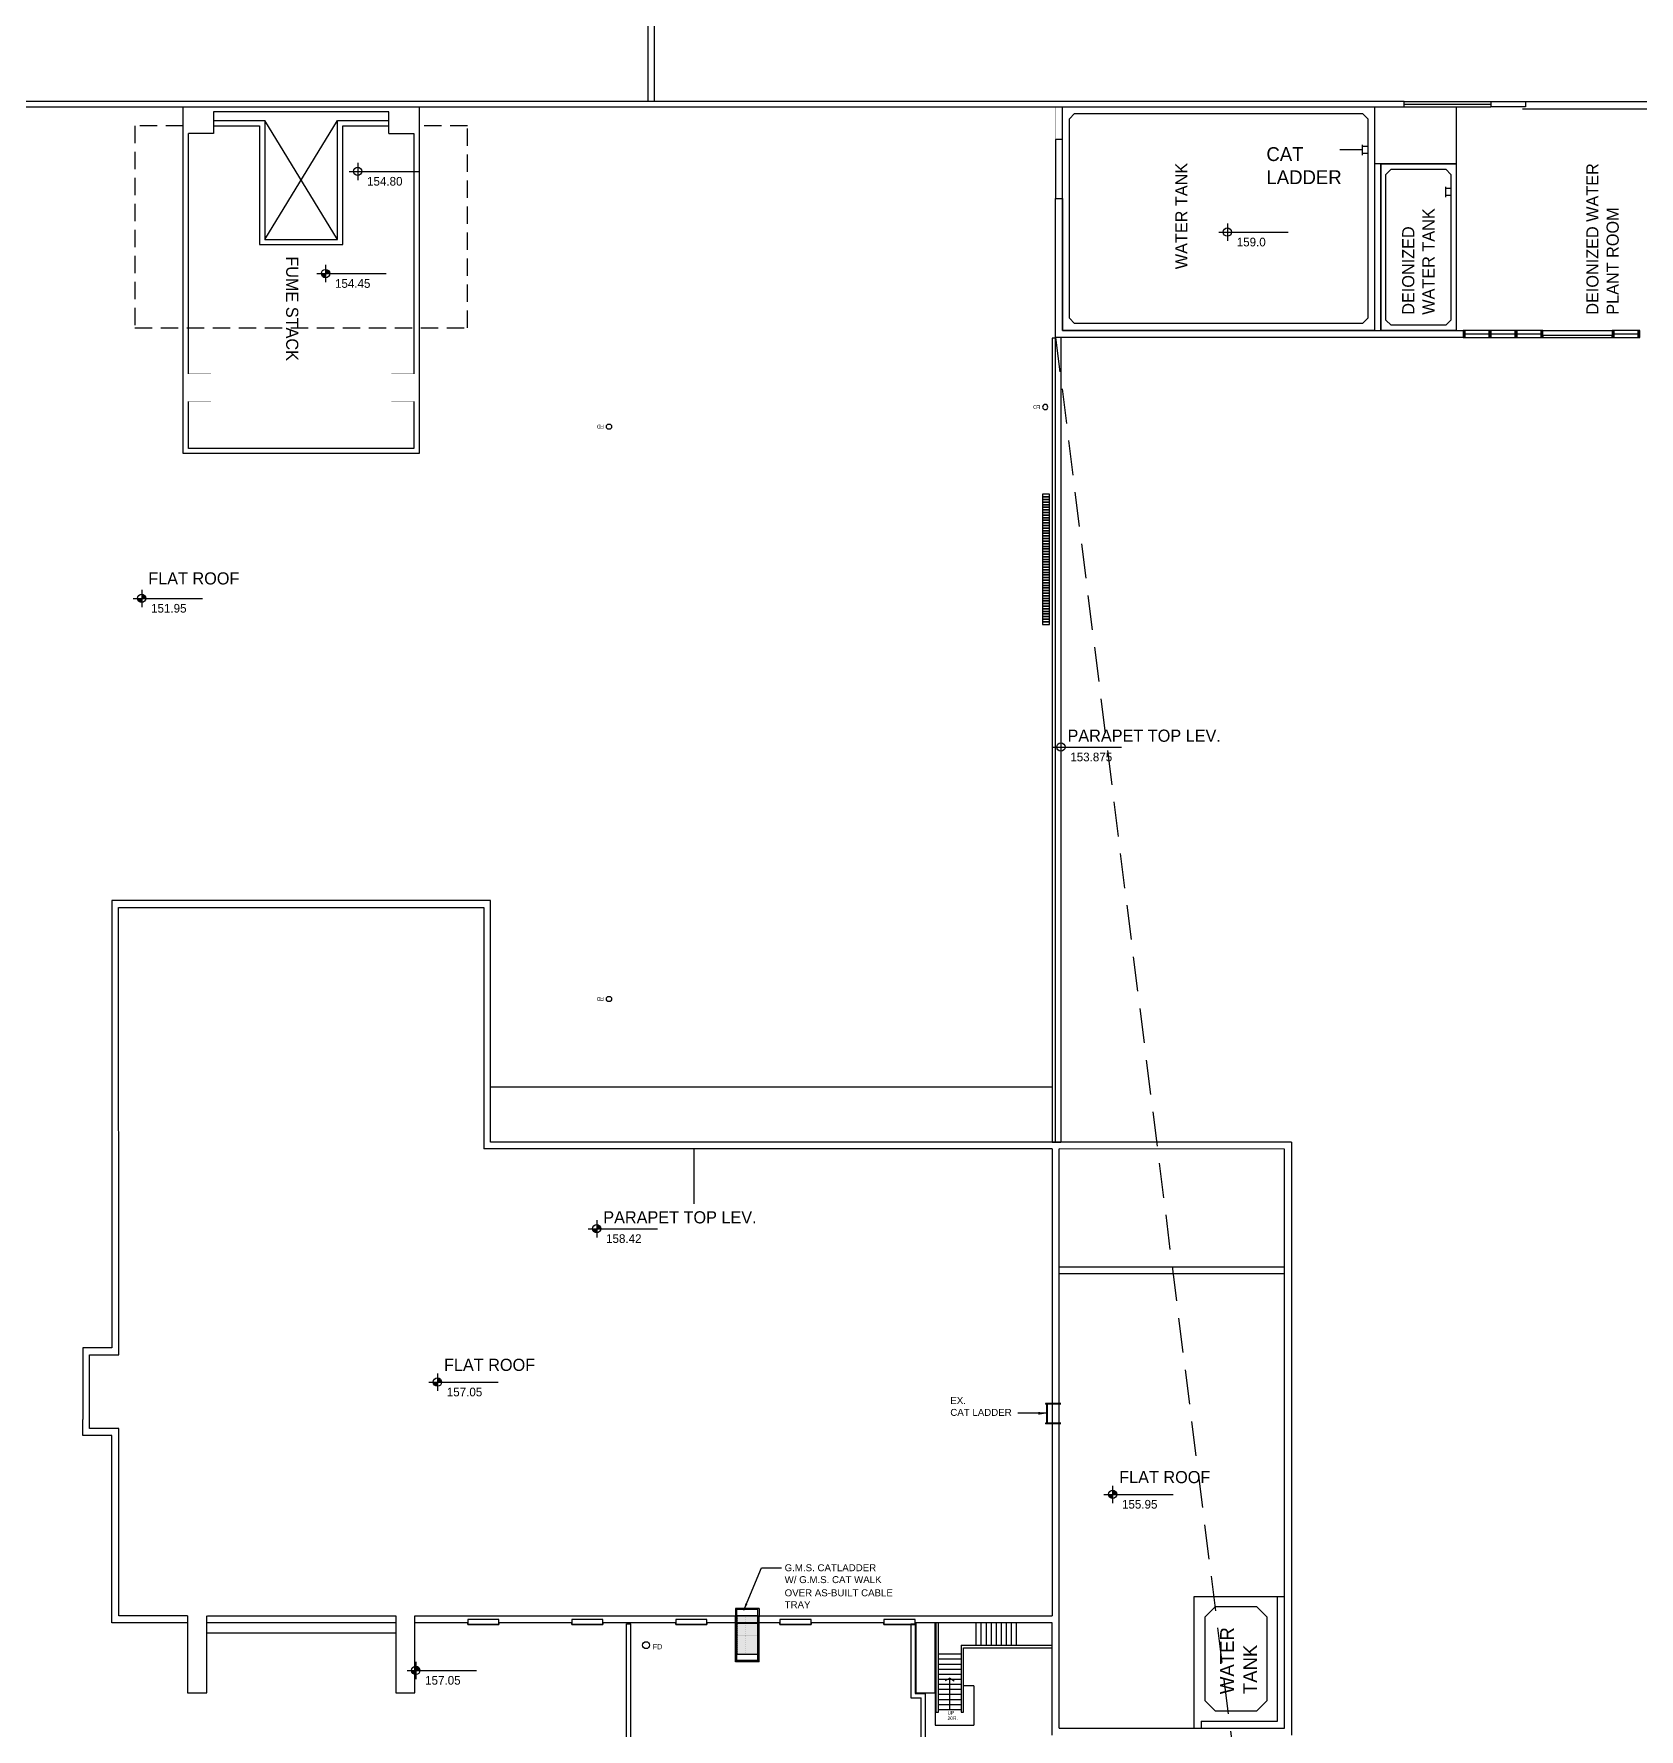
# Model space of a CAD drawing. Header units: millimetres. Extents: x -68474 to 329073, y -131063 to 73864.
# Drawn here: x 100294 to 146575, y -89675 to -40801 of the extents above; entities that cross this region are included whole.
import ezdxf

# ---------------------------------------------------------------- set-up
doc = ezdxf.new("R2010")
doc.units = ezdxf.units.MM
doc.header["$LTSCALE"] = 2000
doc.header["$MEASUREMENT"] = 0
for name, pattern in [('DASHED', [0.75, 0.5, -0.25]), ('HIDDEN', [0.375, 0.25, -0.125]), ('s5157a$0$HIDDEN', [0.375, 0.25, -0.125])]:
    doc.linetypes.add(name, pattern=pattern)
for name, color, linetype in [('AR-ROOM', 15, 'Continuous'), ('AR-WALL', 137, 'Continuous'), ('PDR51', 4, 'Continuous')]:
    doc.layers.add(name, color=color, linetype=linetype)
doc.styles.add('ROMANS', font='romans')
doc.styles.add('s5157a$0$STANDARD', font='txt')
doc.styles.get("Standard").update_dxf_attribs({"font": 'arial.ttf'})
doc.dimstyles.new('DIM-100', dxfattribs={"dimscale": 100, "dimtxt": 2, "dimasz": 2.5, "dimexe": 1, "dimexo": 2, "dimgap": 1, "dimtad": 1, "dimdec": 0, "dimdsep": 46, "dimtxsty": 'ROMANS', "dimblk1": 'OBLIQUE', "dimblk2": 'OBLIQUE', "dimsah": 1, "dimcen": 1, "dimdle": 1, "dimclrd": 256, "dimclre": 256, "dimclrt": 2, "dimadec": 0, "dimazin": 0, "dimtfac": 1, "dimtdec": 0, "dimtix": 1, "dimtmove": 2, "dimatfit": 3, "dimfxl": 1, "dimtolj": 1, "dimlwd": -1, "dimlwe": -1, "dimarcsym": 0})
doc.dimstyles.new('STANDARD$7', dxfattribs={"dimtxt": 200, "dimasz": 200, "dimexe": 200, "dimexo": 400, "dimgap": 100, "dimtad": 1, "dimdec": 0, "dimzin": 0, "dimdsep": 46, "dimtxsty": 'ROMANS', "dimcen": 20, "dimdle": 200, "dimclrt": 6, "dimadec": 0, "dimazin": 0, "dimtfac": 1, "dimtdec": 0, "dimtofl": 0, "dimtmove": 2, "dimatfit": 3, "dimfxl": 1, "dimtolj": 1, "dimtzin": 0, "dimarcsym": 0})

# ---------------------------------------------------------------- blocks, each defined once
blk = doc.blocks.new('_Oblique')
at = {"color": 0, "linetype": 'ByBlock', "lineweight": -2}
blk.add_line((-0.5, -0.5), (0.5, 0.5), dxfattribs=at)

msp = doc.modelspace()

# ---------------------------------------------------------------- hatches: boundary and pattern name
at = {"layer": 'AR-WALL'}
h = msp.add_hatch(dxfattribs=at)
h.set_pattern_fill('DOTS', color=256, scale=450, style=0)
h.paths.add_polyline_path([(120562.3, -87518.5), (121162.8, -87518.5), (121162.8, -86412.4), (120562.3, -86412.4)])

# ---------------------------------------------------------------- linework, layer by layer
at = {"layer": 'AR-WALL', "linetype": 'Continuous'}
for p, q in [((117998, -18460.3), (117998, -42750)), ((139800, -42750), (86250.2, -42750)), ((86250.2, -42900), (139800, -42900)), ((110525, -43050), (105475, -43050)), ((105475, -43050), (105475, -43675)), ((110525, -43675), (110525, -43050)), ((129750, -45550), (129950, -45550)), ((129750, -49550), (129750, -45550)), ((129950, -45550), (129950, -49350)), ((129950, -49350), (141500, -49350)), ((143800, -49350), (145800, -49350)), ((141500, -49550), (129750, -49550)), ((129900, -49575), (129900, -72749.8)), ((113463.1, -65786.9), (102537.1, -65786.9)), ((102537.1, -65786.9), (102538.1, -73287.4)), ((113463.1, -72749.8), (113463.1, -65786.9)), ((102738.1, -78887.4), (102737.1, -65986.9)), ((102737.1, -65986.9), (113263.1, -65986.9)), ((113263.1, -65986.9), (113263.1, -72949.8)), ((113463.1, -71161), (129650, -71161)), ((136550.2, -72749.8), (113463.1, -72749.8)), ((129750, -72749.8), (129900, -72749.8)), ((136550.2, -72749.8), (136550.2, -89849.5)), ((102538.1, -73287.4), (102538.1, -78687.4)), ((129650.2, -72949.8), (113263.1, -72949.8)), ((129650.2, -72949.8), (129650.2, -86412.4)), ((136350.2, -72950.3), (129850.2, -72949.8)), ((129850.2, -89649.5), (129850.2, -72949.8)), ((136350.2, -89649.5), (136350.2, -72950.3)), ((129850.2, -76350), (136350.2, -76350)), ((136350.2, -76550), (129850.2, -76550)), ((101800.2, -78687.4), (101700.2, -78687.4)), ((101700.2, -78687.4), (101700.2, -80749.9)), ((102538.1, -78687.4), (101800.2, -78687.4)), ((129900.2, -80292.4), (129458.2, -80292.4)), ((129458.2, -80292.4), (129458.2, -80307.4)), ((129900.2, -80307.4), (129458.2, -80307.4)), ((129488.2, -80307.4), (129488.2, -80857.4)), ((129512.2, -80307.4), (129512.2, -80857.4)), ((129650.2, -80307.4), (129650.2, -80857.4)), ((129850.2, -80857.4), (129850.2, -80307.4)), ((101700.2, -81212.4), (101700.2, -80749.9)), ((129900.2, -80857.4), (129458.2, -80857.4)), ((129458.2, -80857.4), (129458.2, -80872.4)), ((129900.2, -80872.4), (129458.2, -80872.4)), ((101800.2, -81212.4), (101700.2, -81212.4)), ((102538.1, -81212.4), (101800.2, -81212.4)), ((102538.1, -86612.4), (102538.1, -81212.4)), ((133750.2, -89649.5), (133750.2, -85849.5)), ((136150.2, -89449.5), (136150.2, -85849.5)), ((105300.1, -86412.4), (110725.1, -86412.4)), ((111275.1, -86412.4), (112800.1, -86412.4)), ((112800.1, -86412.4), (116700.1, -86412.4)), ((116700.1, -86412.4), (122700.1, -86412.4)), ((122700.1, -86412.4), (125700.1, -86412.4)), ((125700.1, -86412.4), (129650.2, -86412.4)), ((104725.1, -86612.4), (102538.1, -86612.4)), ((110725.1, -86912.4), (105275.1, -86912.4)), ((110725.1, -86612.4), (105300.1, -86612.4)), ((127463.9, -87258.9), (127463.9, -86612.4)), ((127609.5, -87258.9), (127609.5, -86612.4)), ((127755.1, -87258.9), (127755.1, -86612.4)), ((127900.7, -87258.9), (127900.7, -86612.4)), ((128046.3, -87258.9), (128046.3, -86612.4)), ((128191.9, -87258.9), (128191.9, -86612.4)), ((128337.5, -87258.9), (128337.5, -86612.4)), ((128483.1, -87258.9), (128483.1, -86612.4)), ((128628.7, -87258.9), (128628.7, -86612.4)), ((127024.4, -87258.9), (127024.4, -89190.9)), ((127024.4, -87258.9), (129650, -87258.9)), ((127100.4, -87334.9), (129650, -87334.9)), ((127100.4, -89190.9), (127100.4, -87334.9)), ((127024.4, -87516.5), (126376.4, -87516.5)), ((127024.4, -87662.1), (126376.4, -87662.1)), ((127024.4, -87807.7), (126376.4, -87807.7)), ((127024.4, -87953.3), (126376.4, -87953.3)), ((127024.4, -88244.5), (126376.1, -88244.5)), ((127024.4, -88098.9), (126376.4, -88098.9)), ((126376.4, -88390.1), (126376.4, -88317.3)), ((127024.4, -88390.1), (126376.4, -88390.1)), ((126700.4, -88208.1), (126570.5, -88283.1)), ((126700.4, -89118.1), (126700.4, -88208.1)), ((126700.4, -88208.1), (126830.3, -88283.1)), ((127024.4, -88317.3), (127024.4, -88390.1)), ((127395.1, -88426.7), (127100.4, -88426.7)), ((127395.1, -88426.7), (127395.1, -89565.8)), ((126275.1, -88624.9), (126275.1, -89565.8)), ((126376.4, -88535.7), (126376.4, -88462.9)), ((127024.4, -88535.7), (126376.4, -88535.7)), ((126376.4, -88681.3), (126376.4, -88608.5)), ((127024.4, -88681.3), (126376.4, -88681.3)), ((127024.4, -88826.9), (126376.4, -88826.9)), ((127024.4, -88462.9), (127024.4, -88535.7)), ((127024.4, -88608.5), (127024.4, -88681.3)), ((127024.4, -88754.1), (127024.4, -88826.9)), ((127024.4, -88899.7), (127024.4, -88972.5)), ((127024.4, -88972.5), (126376.4, -88972.5)), ((126376.4, -89118.1), (126376.4, -89045.3)), ((127024.4, -89118.1), (126376.4, -89118.1)), ((127024.4, -89045.3), (127024.4, -89118.1)), ((127024.4, -89190.9), (127100.4, -89190.9)), ((126275.1, -89565.8), (127395.1, -89565.8)), ((129850, -89649.5), (136350.2, -89649.5))]:
    msp.add_line(p, q, dxfattribs=at)
at = {"layer": 'AR-WALL'}
for p, q in [((118177.9, -18200.1), (118177.9, -42750)), ((138950, -42900), (138950, -49350)), ((139800, -42900), (139800, -42750)), ((139800, -42750), (150300, -42750)), ((139800, -42825), (142300, -42825)), ((139800, -42900), (142300, -42900)), ((141300, -42900), (141300, -49350)), ((142300, -42750), (142300, -42900)), ((143300, -42750), (143300, -42900)), ((130300, -43100), (130150, -43250)), ((130150, -49000), (130150, -43250)), ((130300, -43100), (138600, -43100)), ((138600, -43100), (138750, -43250)), ((138750, -43250), (138750, -49000)), ((105475, -43675), (104750, -43675)), ((110525, -43675), (111250, -43675)), ((137942.5, -44135.8), (138600, -44135.8)), ((138600, -44297.4), (138600, -43997.4)), ((138750, -44047.4), (138600, -44047.4)), ((138750, -44247.4), (138600, -44247.4)), ((109378.7, -44764.3), (111378.7, -44764.3)), ((109628.7, -44514.3), (109628.7, -45014.3)), ((141300, -44550), (138950, -44550)), ((139125, -44550), (139125, -49350)), ((139125, -44550), (141300, -44550)), ((139125, -49350), (139125, -44550)), ((139425, -44700), (139275, -44850)), ((139275, -49050), (139275, -44850)), ((139425, -44700), (141000, -44700)), ((141000, -44700), (141150, -44850)), ((141150, -44850), (141150, -49050)), ((141300, -44550), (141300, -49350)), ((141000, -45510.8), (141000, -45210.8)), ((141150, -45260.8), (141000, -45260.8)), ((141150, -45460.8), (141000, -45460.8)), ((134703.8, -46266.5), (134703.8, -46766.5)), ((134453.8, -46516.5), (136453.8, -46516.5)), ((108453.9, -47711.1), (110453.9, -47711.1)), ((108703.9, -47461.1), (108703.9, -47961.1)), ((130150, -49000), (130300, -49150)), ((138600, -49150), (130300, -49150)), ((138750, -49000), (138600, -49150)), ((141300, -49350), (139125, -49350)), ((139275, -49050), (139425, -49200)), ((141000, -49200), (139425, -49200)), ((141150, -49050), (141000, -49200)), ((103151.4, -57074.8), (105151.4, -57074.8)), ((103401.4, -56824.8), (103401.4, -57324.8)), ((129655, -61361.9), (131655, -61361.9)), ((129905, -61111.9), (129905, -61611.9)), ((119329.6, -74530.1), (119329.6, -72947.7)), ((116270.3, -75247.8), (118270.3, -75247.8)), ((116520.3, -74997.8), (116520.3, -75497.8)), ((111928.6, -79420.3), (111928.6, -79920.3)), ((111678.6, -79670.3), (113678.6, -79670.3)), ((131145.7, -82906.8), (133145.7, -82906.8)), ((131395.7, -82656.8), (131395.7, -83156.8)), ((121200.2, -86193.4), (120524.2, -86193.7)), ((120524.2, -86193.7), (120524.3, -86431.2)), ((120524.3, -87518.5), (120524.3, -86412.4)), ((120562.2, -87737.2), (120562.9, -86193.6)), ((121162.3, -86231.4), (120562.3, -86231.6)), ((121162.2, -87737.4), (121162.9, -86193.4)), ((121200.2, -86193.4), (121200.3, -86438.2)), ((121200.3, -87511.4), (121200.3, -86412.4)), ((117375.1, -96249.9), (117375.1, -86637.4)), ((117375.1, -86637.4), (117500.1, -86637.4)), ((117500.1, -96192.6), (117500.1, -86637.4)), ((120524.3, -86624.3), (121200.3, -86624.3)), ((125575.1, -86637.4), (125575.1, -88774.9)), ((125575.1, -86637.4), (125700.1, -86637.4)), ((125700.1, -86637.4), (125700.1, -88649.9)), ((126275.1, -88624.9), (126275.1, -86612.4)), ((111304, -87732.7), (111304, -88232.7)), ((120524.2, -87737.2), (120524.3, -87518.5)), ((121200.2, -87737.4), (120524.2, -87737.2)), ((120524.3, -87518.5), (121200.3, -87518.5)), ((121162.3, -87699.4), (120562.3, -87699.2)), ((121200.2, -87737.4), (121200.3, -87511.4)), ((111054, -87982.7), (113054, -87982.7)), ((125575.1, -88774.9), (125875.1, -88774.9)), ((125700.1, -88649.9), (126000.1, -88649.9)), ((125875.1, -103250), (125875.1, -88774.9)), ((126000.1, -103750), (126000.1, -88649.9)), ((133950.2, -89449.5), (133950.2, -89649.5))]:
    msp.add_line(p, q, dxfattribs=at)
at = {"layer": 'AR-WALL', "linetype": 'HIDDEN', "ltscale": 100}
msp.add_line((143214.1, -42964.9), (147393.8, -42964.9), dxfattribs=at)
at = {"layer": 'AR-WALL', "linetype": 'DASHED'}
msp.add_line((129750, -49550), (139976.3, -131037.5), dxfattribs=at)
at = {"layer": 'AR-WALL', "linetype": 'Continuous'}
for points in [[(111400, -42900), (111400, -52900), (104600, -52900), (104600, -42900)], [(142300, -42750), (143300, -42750)], [(143300, -42900), (142300, -42900)], [(105475, -43300), (106950, -43300), (106950, -46725), (109050, -46725), (109050, -43300), (110525, -43300)], [(105475, -43450), (106800, -43450), (106800, -46875), (109200, -46875), (109200, -43450), (110525, -43450)], [(104750, -50600), (104750, -43675)], [(111250, -43675), (111250, -50600)], [(111250, -51400), (111250, -52750), (104750, -52750), (104750, -51400)], [(104725.1, -86412.4), (102738.1, -86412.4), (102738.1, -81012.4), (101900.2, -81012.4), (101900.2, -80749.9), (101900.2, -78887.4), (102738.1, -78887.4)], [(133750.2, -85849.5), (136350.2, -85849.5)], [(104725.1, -86412.4), (104725.1, -88624.9), (105275.1, -88624.9), (105275.1, -86412.4)], [(110725.1, -86412.4), (110725.1, -88624.9), (111275.1, -88624.9), (111275.1, -86412.4)], [(129650, -89849.5), (129650, -86612.4), (125700.1, -86612.4), (125700.1, -86662.4), (124800.1, -86662.4), (124800.1, -86612.4), (122700.1, -86612.4), (122700.1, -86662.4), (121800.1, -86662.4), (121800.1, -86612.4), (119700.1, -86612.4), (119700.1, -86662.4), (118800.1, -86662.4), (118800.1, -86612.4), (116700.1, -86612.4), (116700.1, -86662.4), (115800.1, -86662.4), (115800.1, -86612.4), (113700.1, -86612.4), (113700.1, -86662.4), (112925.1, -86662.4), (112800.1, -86662.4), (112800.1, -86612.4), (111275.1, -86612.4)], [(125725.1, -86612.4), (125725.1, -88624.9), (126275.1, -88624.9), (126275.1, -86612.4)], [(126300.4, -86612.4), (126300.4, -89190.9), (126376.4, -89190.9), (126376.4, -86612.4)], [(133950.2, -89449.5), (136150.2, -89449.5)]]:
    msp.add_lwpolyline(points, dxfattribs=at)
at = {"layer": 'AR-WALL', "linetype": 'Continuous', "const_width": 5}
for points in [[(129750, -42900), (129750, -43850), (129950, -43850), (129950, -42900)], [(104750, -50600), (105400, -50600), (105400, -51400), (104750, -51400)], [(111250, -51400), (110600, -51400), (110600, -50600), (111250, -50600)]]:
    msp.add_lwpolyline(points, dxfattribs=at)
at = {"layer": 'AR-WALL'}
for points in [[(129950, -42900), (138950, -42900), (138950, -49350), (129950, -49350)], [(120562.3, -87518.5), (121162.8, -87518.5), (121162.8, -86412.4), (120562.3, -86412.4)]]:
    msp.add_lwpolyline(points, close=True, dxfattribs=at)
at = {"layer": 'AR-WALL', "linetype": 's5157a$0$HIDDEN'}
msp.add_lwpolyline([(104600, -43450), (103200, -43450), (103200, -49275), (112800, -49275), (112800, -43450), (111400, -43450)], dxfattribs=at)
at = {"layer": 'AR-WALL', "linetype": 'Continuous'}
for points in [[(129750, -45550), (129950, -45550), (129950, -43850), (129750, -43850)], [(141500, -49550), (141550, -49550), (141550, -49350), (141500, -49350)], [(141550, -49445), (142250, -49445), (142250, -49350), (141550, -49350)], [(142250, -49550), (142300, -49550), (142300, -49350), (142250, -49350)], [(142300, -49445), (143000, -49445), (143000, -49350), (142300, -49350)], [(143000, -49550), (143050, -49550), (143050, -49350), (143000, -49350)], [(143050, -49445), (143750, -49445), (143750, -49350), (143050, -49350)], [(143750, -49550), (143800, -49550), (143800, -49350), (143750, -49350)], [(145800, -49550), (145850, -49550), (145850, -49350), (145800, -49350)], [(145850, -49445), (146550, -49445), (146550, -49350), (145850, -49350)], [(146550, -49550), (146600, -49550), (146600, -49350), (146550, -49350)], [(129750, -49575), (129655, -49575), (129655, -72749.8), (129750, -72749.8)], [(141550, -49550), (142250, -49550), (142250, -49455), (141550, -49455)], [(142300, -49550), (143000, -49550), (143000, -49455), (142300, -49455)], [(143050, -49550), (143750, -49550), (143750, -49455), (143050, -49455)], [(143800, -49550), (145800, -49550), (145800, -49500), (143800, -49500)], [(145850, -49550), (146550, -49550), (146550, -49455), (145850, -49455)], [(129575, -54075), (129375, -54075), (129375, -54150), (129575, -54150)], [(129575, -54150), (129375, -54150), (129375, -54225), (129575, -54225)], [(129575, -54225), (129375, -54225), (129375, -54300), (129575, -54300)], [(129575, -54300), (129375, -54300), (129375, -54375), (129575, -54375)], [(129575, -54375), (129375, -54375), (129375, -54450), (129575, -54450)], [(129575, -54450), (129375, -54450), (129375, -54525), (129575, -54525)], [(129575, -54525), (129375, -54525), (129375, -54600), (129575, -54600)], [(129575, -54600), (129375, -54600), (129375, -54675), (129575, -54675)], [(129575, -54675), (129375, -54675), (129375, -54750), (129575, -54750)], [(129575, -54750), (129375, -54750), (129375, -54825), (129575, -54825)], [(129575, -54825), (129375, -54825), (129375, -54900), (129575, -54900)], [(129575, -54900), (129375, -54900), (129375, -54975), (129575, -54975)], [(129575, -54975), (129375, -54975), (129375, -55050), (129575, -55050)], [(129575, -55050), (129375, -55050), (129375, -55125), (129575, -55125)], [(129575, -55125), (129375, -55125), (129375, -55200), (129575, -55200)], [(129575, -55200), (129375, -55200), (129375, -55275), (129575, -55275)], [(129575, -55275), (129375, -55275), (129375, -55350), (129575, -55350)], [(129575, -55350), (129375, -55350), (129375, -55425), (129575, -55425)], [(129575, -55425), (129375, -55425), (129375, -55500), (129575, -55500)], [(129575, -55500), (129375, -55500), (129375, -55575), (129575, -55575)], [(129575, -55575), (129375, -55575), (129375, -55650), (129575, -55650)], [(129575, -55650), (129375, -55650), (129375, -55725), (129575, -55725)], [(129575, -55725), (129375, -55725), (129375, -55800), (129575, -55800)], [(129575, -55800), (129375, -55800), (129375, -55875), (129575, -55875)], [(129575, -55875), (129375, -55875), (129375, -55950), (129575, -55950)], [(129575, -55950), (129375, -55950), (129375, -56025), (129575, -56025)], [(129575, -56025), (129375, -56025), (129375, -56100), (129575, -56100)], [(129575, -56100), (129375, -56100), (129375, -56175), (129575, -56175)], [(129575, -56175), (129375, -56175), (129375, -56250), (129575, -56250)], [(129575, -56250), (129375, -56250), (129375, -56325), (129575, -56325)], [(129575, -56325), (129375, -56325), (129375, -56400), (129575, -56400)], [(129575, -56400), (129375, -56400), (129375, -56475), (129575, -56475)], [(129575, -56475), (129375, -56475), (129375, -56550), (129575, -56550)], [(129575, -56550), (129375, -56550), (129375, -56625), (129575, -56625)], [(129575, -56625), (129375, -56625), (129375, -56700), (129575, -56700)], [(129575, -56700), (129375, -56700), (129375, -56775), (129575, -56775)], [(129575, -56775), (129375, -56775), (129375, -56850), (129575, -56850)], [(129575, -56850), (129375, -56850), (129375, -56925), (129575, -56925)], [(129575, -56925), (129375, -56925), (129375, -57000), (129575, -57000)], [(129575, -57000), (129375, -57000), (129375, -57075), (129575, -57075)], [(129575, -57075), (129375, -57075), (129375, -57150), (129575, -57150)], [(129575, -57075), (129375, -57075), (129375, -57150), (129575, -57150)], [(129575, -57150), (129375, -57150), (129375, -57225), (129575, -57225)], [(129575, -57225), (129375, -57225), (129375, -57300), (129575, -57300)], [(129575, -57300), (129375, -57300), (129375, -57375), (129575, -57375)], [(129575, -57375), (129375, -57375), (129375, -57450), (129575, -57450)], [(129575, -57450), (129375, -57450), (129375, -57525), (129575, -57525)], [(129575, -57525), (129375, -57525), (129375, -57600), (129575, -57600)], [(129575, -57600), (129375, -57600), (129375, -57675), (129575, -57675)], [(129575, -57675), (129375, -57675), (129375, -57750), (129575, -57750)], [(129575, -57750), (129375, -57750), (129375, -57825), (129575, -57825)], [(112800.1, -86662.4), (113700.1, -86662.4), (113700.1, -86512.4), (112800.1, -86512.4)], [(115800.1, -86662.4), (116700.1, -86662.4), (116700.1, -86512.4), (115800.1, -86512.4)], [(118800.1, -86662.4), (119700.1, -86662.4), (119700.1, -86512.4), (118800.1, -86512.4)], [(121800.1, -86662.4), (122700.1, -86662.4), (122700.1, -86512.4), (121800.1, -86512.4)], [(124800.1, -86662.4), (125700.1, -86662.4), (125700.1, -86512.4), (124800.1, -86512.4)]]:
    msp.add_lwpolyline(points, close=True, dxfattribs=at)
at = {"layer": 'AR-WALL', "linetype": 'HIDDEN', "ltscale": 100}
msp.add_lwpolyline([(134050.2, -86449.5), (134050.2, -88849.5), (134350.2, -89149.5), (135550.2, -89149.5), (135850.2, -88849.5), (135850.2, -86449.5), (135550.2, -86149.5), (134350.2, -86149.5)], close=True, dxfattribs=at)
at = {"layer": 'AR-WALL'}
for centre in [(109628.7, -44764.3), (134703.8, -46516.5), (108703.9, -47711.1), (103401.4, -57074.8), (129905, -61361.9), (116520.3, -75247.8), (111928.6, -79670.3), (131395.7, -82906.8), (111304, -87982.7)]:
    msp.add_circle(centre, 120, dxfattribs=at)
at = {"layer": 'AR-WALL', "linetype": 'Continuous'}
msp.add_ellipse((117943.3, -87255.3), major_axis=(0, 100), ratio=1, start_param=3.9269908, end_param=10.2101761, dxfattribs=at)
for points in [[(108583.9, -47711.1), (108619, -47795.9), (108703.9, -47711.1)], [(108703.9, -47831.1), (108703.9, -47711.1), (108619, -47795.9)], [(108703.9, -47591.1), (108703.9, -47711.1), (108788.7, -47626.2)], [(108823.9, -47711.1), (108788.7, -47626.2), (108703.9, -47711.1)], [(103281.4, -57074.8), (103316.6, -57159.7), (103401.4, -57074.8)], [(103401.4, -57194.8), (103401.4, -57074.8), (103316.6, -57159.7)], [(103401.4, -56954.8), (103401.4, -57074.8), (103486.3, -56990)], [(103521.4, -57074.8), (103486.3, -56990), (103401.4, -57074.8)], [(116400.3, -75247.8), (116435.4, -75332.7), (116520.3, -75247.8)], [(116520.3, -75367.8), (116520.3, -75247.8), (116435.4, -75332.7)], [(116520.3, -75127.8), (116520.3, -75247.8), (116605.1, -75163)], [(116640.3, -75247.8), (116605.1, -75163), (116520.3, -75247.8)], [(111928.6, -79550.3), (111928.6, -79670.3), (112013.5, -79585.4)], [(112048.6, -79670.3), (112013.5, -79585.4), (111928.6, -79670.3)], [(111808.6, -79670.3), (111843.8, -79755.1), (111928.6, -79670.3)], [(111928.6, -79790.3), (111928.6, -79670.3), (111843.8, -79755.1)], [(131275.7, -82906.8), (131310.8, -82991.7), (131395.7, -82906.8)], [(131395.7, -83026.8), (131395.7, -82906.8), (131310.8, -82991.7)], [(131395.7, -82786.8), (131395.7, -82906.8), (131480.5, -82821.9)], [(131515.7, -82906.8), (131480.5, -82821.9), (131395.7, -82906.8)], [(111304, -87862.7), (111304, -87982.7), (111388.9, -87897.9)], [(111424, -87982.7), (111388.9, -87897.9), (111304, -87982.7)], [(111184, -87982.7), (111219.2, -88067.6), (111304, -87982.7)], [(111304, -88102.7), (111304, -87982.7), (111219.2, -88067.6)]]:
    msp.add_solid(points, dxfattribs=at)
at = {"layer": 'PDR51', "linetype": 'Continuous'}
for p, q in [((109050, -46725), (106950, -43300)), ((106950, -46725), (109050, -43300))]:
    msp.add_line(p, q, dxfattribs=at)
for points in [[(129575, -57150), (129375, -57150), (129375, -57225), (129575, -57225)], [(129575, -57225), (129375, -57225), (129375, -57300), (129575, -57300)], [(129575, -57300), (129375, -57300), (129375, -57375), (129575, -57375)], [(129575, -57375), (129375, -57375), (129375, -57450), (129575, -57450)], [(129575, -57450), (129375, -57450), (129375, -57525), (129575, -57525)], [(129575, -57525), (129375, -57525), (129375, -57600), (129575, -57600)], [(129575, -57600), (129375, -57600), (129375, -57675), (129575, -57675)], [(129575, -57675), (129375, -57675), (129375, -57750), (129575, -57750)], [(129575, -57750), (129375, -57750), (129375, -57825), (129575, -57825)]]:
    msp.add_lwpolyline(points, close=True, dxfattribs=at)
at = {"layer": 'PDR51', "linetype": 'Continuous', "extrusion": (0, 0, -1)}
msp.add_ellipse((129451.9, -51558.5), major_axis=(-53, 53), ratio=1, start_param=5.4977871437821, end_param=11.78097245096169, dxfattribs=at)
at = {"layer": 'PDR51', "linetype": 'Continuous'}
for centre in [(116874.9, -52124.9), (116875, -68624.9)]:
    msp.add_ellipse(centre, major_axis=(53, 53), ratio=1, start_param=2.3561945, end_param=8.6393798, dxfattribs=at)

# ---------------------------------------------------------------- texts
at = {"layer": 'AR-ROOM'}
for s, p in [('EX.', (126715.9, -80300.5)), ('CAT LADDER', (126715.9, -80643.3)), ('G.M.S. CATLADDER', (121939.5, -85122.8)), ('W/ G.M.S. CAT WALK', (121939.5, -85465.7)), ('TRAY', (121939.5, -86188.5)), ('OVER AS-BUILT CABLE', (121939.5, -85845.6))]:
    msp.add_text(s, height=200, dxfattribs=at).set_placement(p)
at = {"layer": 'AR-WALL', "linetype": 'Continuous', "width": 0.8}
msp.add_text('FD', height=150, dxfattribs=at).set_placement((118135.4, -87374.9))
at = {"layer": 'AR-WALL', "linetype": 'HIDDEN', "width": 0.8}
for s, p in [('20R.', (126636.4, -89410.3)), ('UP', (126636.4, -89255.4))]:
    msp.add_text(s, height=100, dxfattribs=at).set_placement(p)
at = {"layer": 'AR-WALL', "attachment_point": 1, "style": 's5157a$0$STANDARD'}
for s, insert, char_height, width in [('CAT LADDER', (135830.1, -44066.3), 400, 2266), ('154.80', (109898.6, -44925.5), 250, 2602), ('159.0', (134973.7, -46677.6), 250, 2602), ('154.45', (108973.8, -47872.2), 250, 2602), ('FLAT ROOF', (103591.1, -56324.3), 350, 8632), ('151.95', (103671.4, -57236), 250, 2602), ('PARAPET TOP LEV.', (130094.7, -60858.8), 350, 8632), ('153.875', (130174.9, -61523), 250, 2602), ('PARAPET TOP LEV.', (116709.9, -74744.8), 350, 8632), ('158.42', (116790.2, -75409), 250, 2602), ('FLAT ROOF', (112118.3, -78997.7), 350, 8632), ('157.05', (112198.5, -79831.4), 250, 2602), ('FLAT ROOF', (131585.3, -82234.2), 350, 8632), ('155.95', (131665.6, -83068), 250, 2602), ('157.05', (111573.9, -88143.9), 250, 2602)]:
    msp.add_mtext(s, dxfattribs=dict(at, insert=insert, char_height=char_height, width=width))
for s, insert, char_height, width, rotation in [('WATER TANK', (133203.4, -47585.7), 350, 6158, 90), ('DEIONIZED WATER \\PPLANT ROOM', (145053.9, -48897.7), 350, 6158, 90), ('DEIONIZED\\PWATER TANK', (139743.5, -48897.7), 350, 6158, 90), ('FUME STACK', (107916.6, -47213.7), 350, 5069, 270), ('WATER TANK', (134496, -88667.1), 400, 2266, 90)]:
    msp.add_mtext(s, dxfattribs=dict(at, insert=insert, char_height=char_height, width=width, rotation=rotation))
at = {"layer": 'PDR51', "linetype": 'Continuous', "style": 's5157a$0$STANDARD', "text_generation_flag": 4, "width": 0.8}
msp.add_text('FD', height=112.5, rotation=180, dxfattribs=at).set_placement((129301.9, -51614.8))
at = {"layer": 'PDR51', "linetype": 'Continuous', "style": 's5157a$0$STANDARD', "width": 0.8}
msp.add_text('FD', height=112.5, rotation=180, dxfattribs=at).set_placement((116724.9, -52068.6))
at = {"layer": 'PDR51', "linetype": 'Continuous', "style": 's5157a$0$STANDARD', "oblique": 360, "width": 0.8}
msp.add_text('FD', height=112.5, rotation=180, dxfattribs=at).set_placement((116725, -68568.6))

# ---------------------------------------------------------------- leaders
at = {"layer": 'AR-ROOM'}
msp.add_leader([(129503, -80570.5), (128665.7, -80570.5)], dimstyle='DIM-100', dxfattribs=at)
msp.add_leader([(120762.3, -86241.5), (121273.7, -85021.9), (121853.2, -85021.9)], dimstyle='STANDARD$7', override={"dimgap": 100, "dimtad": 0}, dxfattribs=at)

doc.saveas('drawing.dxf')
